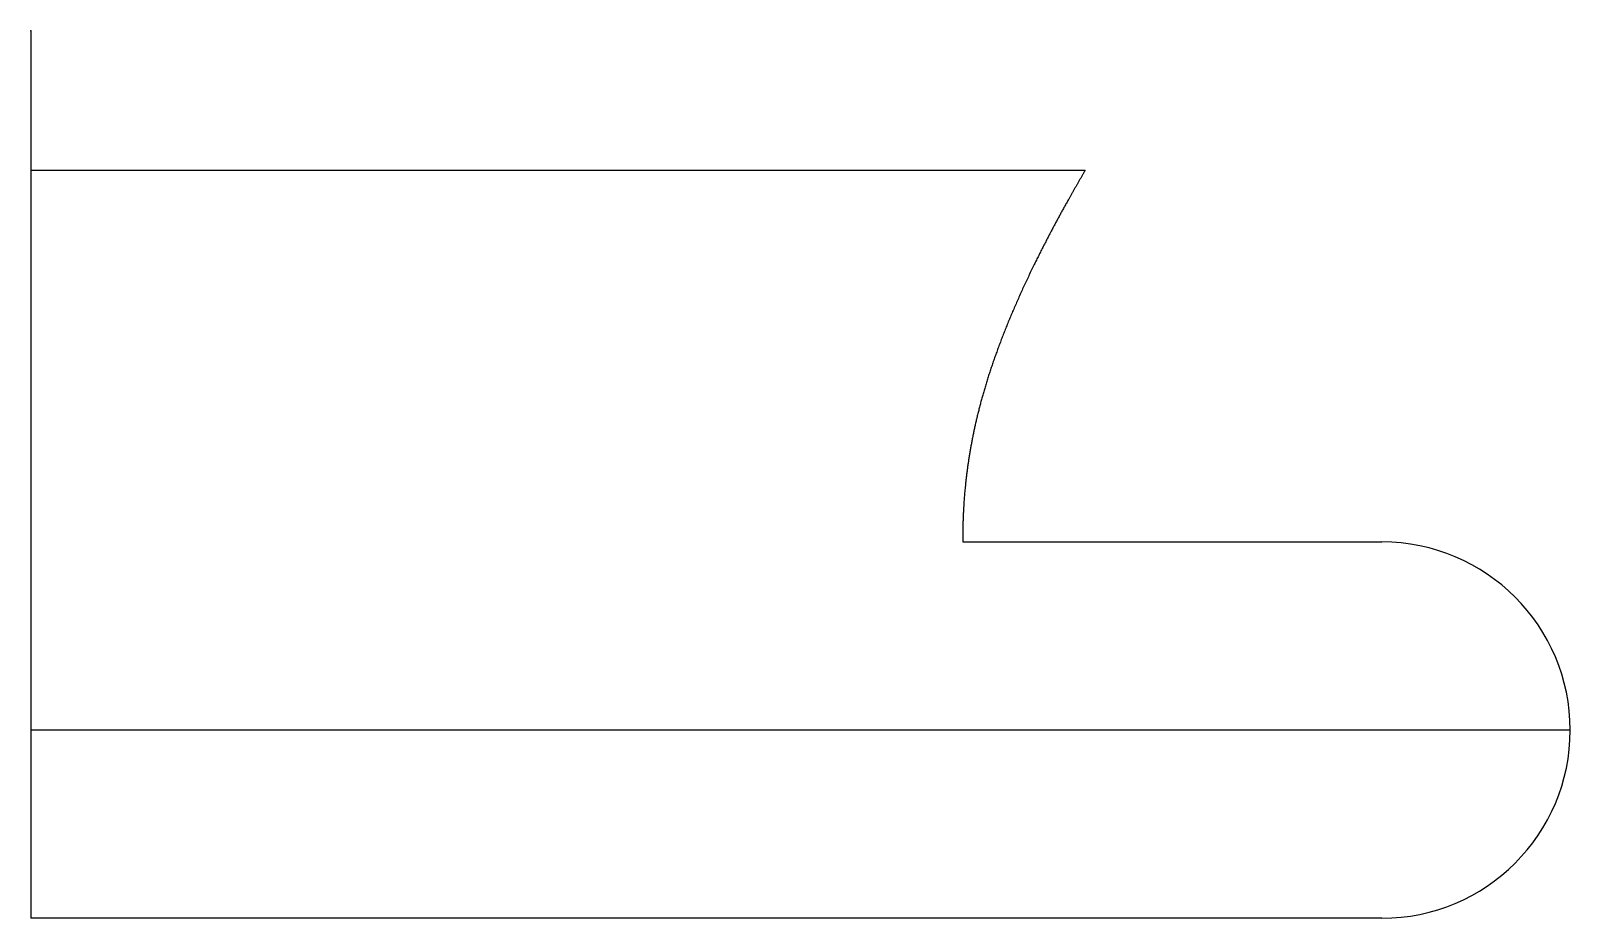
# Model space of a CAD drawing. Header units: millimetres. Extents: x 0 to 33, y -19 to 0.
import ezdxf

# ---------------------------------------------------------------- set-up
doc = ezdxf.new("R2010")
doc.units = ezdxf.units.MM
doc.layers.get('0').update_dxf_attribs({"linetype": 'CONTINUOUS'})

msp = doc.modelspace()

# ---------------------------------------------------------------- linework, layer by layer
for p, q in [((0, 0), (0, -15)), ((22.6, -3), (0, -3)), ((19.981, -10.965), (28.965, -10.965)), ((33, -15), (0, -15)), ((0, -15), (0, -19.035)), ((28.965, -19.035), (0, -19.035))]:
    msp.add_line(p, q)
for start, end in [(0, 90), (-90, 0)]:
    msp.add_arc((28.965, -15), 4.035, start, end)
msp.add_open_spline([(22.6, -3), (22.496, -3.177), (22.291, -3.531), (21.997, -4.056), (21.633, -4.747), (21.225, -5.594), (20.87, -6.423), (20.573, -7.232), (20.337, -8.019), (20.163, -8.785), (20.046, -9.532), (19.995, -10.114), (19.979, -10.543), (19.978, -10.825), (19.981, -10.965)], degree=5)
msp.add_point((0, 0))

doc.saveas('drawing.dxf')
